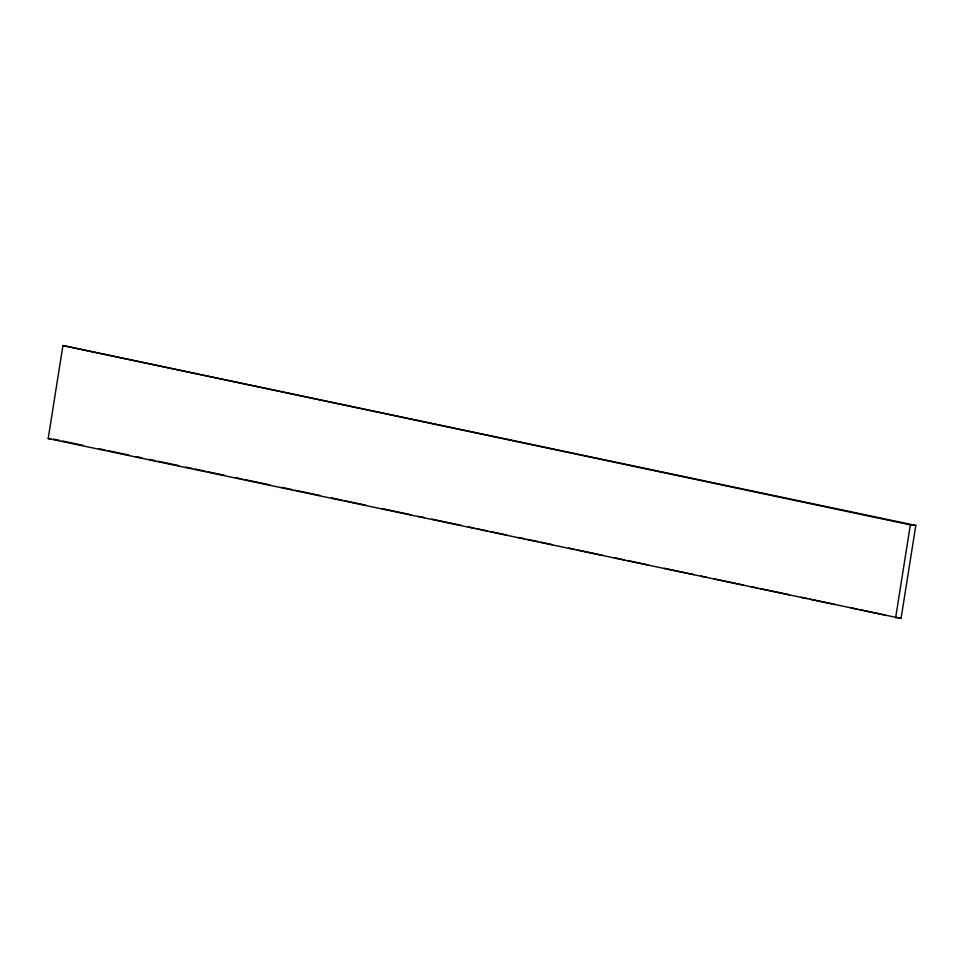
<?xml version="1.0" encoding="UTF-8"?>
<svg xmlns="http://www.w3.org/2000/svg" width="964" height="964" viewBox="0 0 964 964"><rect width="100%" height="100%" fill="white"/><g stroke="black" fill="none" stroke-linecap="round" stroke-linejoin="round"><path stroke-width="1.45" d="M48.2 438.536L62.925 345.558L915.8 525.464L901.075 618.442L48.2 438.536L50.923 438.837M895.628 617.84L910.353 524.862L62.925 345.558M910.353 524.862L915.8 525.464M53.647 439.138L59.527 440.379M62.467 441.006L83.061 445.368M99.256 448.79L105.136 450.031M108.076 450.658L128.67 455.02M136.032 456.575L141.913 457.816M149.275 459.37L155.156 460.623M158.096 461.238L178.702 465.6M186.052 467.154L191.932 468.408M194.885 469.022L205.175 471.203M208.116 471.83L224.311 475.252M236.072 477.746L241.964 478.988M244.904 479.614L269.908 484.904M281.681 487.386L291.984 489.567M294.924 490.194L319.94 495.484M331.7 497.978L342.003 500.159M344.943 500.774L365.549 505.136M381.732 508.558L411.146 514.788M418.509 516.343L424.389 517.584M431.752 519.138L461.178 525.368M468.528 526.922L474.421 528.176M477.361 528.79L487.651 530.971M490.604 531.598L506.787 535.02M518.548 537.514L524.44 538.756M527.38 539.382L537.683 541.551M540.623 542.178L552.396 544.672M568.579 548.094L574.46 549.335M577.4 549.962L602.416 555.252M614.176 557.746L624.479 559.927M627.419 560.542L648.025 564.904M664.208 568.326L693.634 574.556M700.985 576.111L706.865 577.352M714.228 578.906L743.654 585.136M751.004 586.69L756.897 587.944M759.837 588.558L789.263 594.788M801.024 597.282L806.916 598.524M809.856 599.15L834.872 604.44M851.055 607.862L856.936 609.103M859.876 609.73L884.892 615.02M896.665 617.514L901.075 618.442"/></g></svg>
